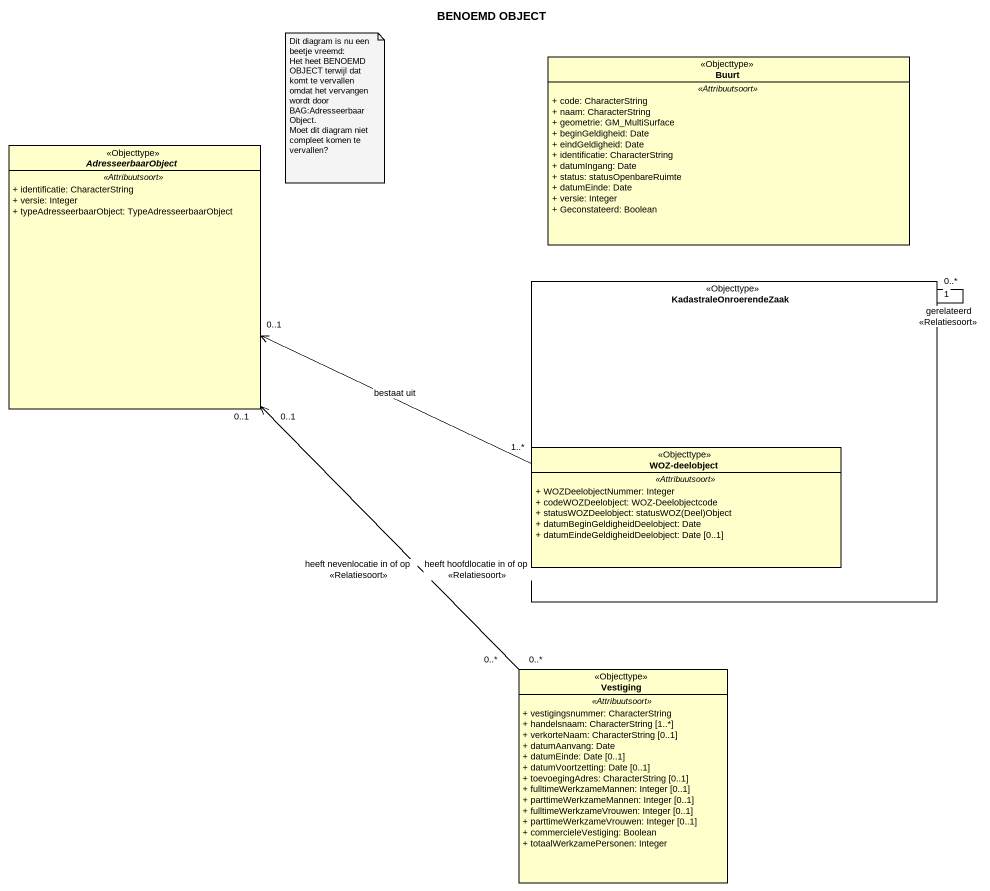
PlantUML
@startuml
title BENOEMD OBJECT
hide circle
hide empty members
skinparam classAttributeIconSize 0
class Buurt <<Objecttype>> {
  .. <<Attribuutsoort>> ..
  + code: CharacterString
  + naam: CharacterString
  + geometrie: GM_MultiSurface
  + beginGeldigheid: Date
  + eindGeldigheid: Date
  + identificatie: CharacterString
  + datumIngang: Date
  + status: statusOpenbareRuimte
  + datumEinde: Date
  + versie: Integer
  + Geconstateerd: Boolean
}
abstract class AdresseerbaarObject <<Objecttype>> {
  .. <<Attribuutsoort>> ..
  + identificatie: CharacterString
  + versie: Integer
  + typeAdresseerbaarObject: TypeAdresseerbaarObject
}
rectangle KadastraleOnroerendeZaak <<Objecttype>> {
  class "WOZ-deelobject" as WOZ_deelobject <<Objecttype>> {
    .. <<Attribuutsoort>> ..
    + WOZDeelobjectNummer: Integer
    + codeWOZDeelobject: WOZ-Deelobjectcode
    {field} + statusWOZDeelobject: statusWOZ(Deel)Object
    + datumBeginGeldigheidDeelobject: Date
    + datumEindeGeldigheidDeelobject: Date [0..1]
  }
}
class Vestiging <<Objecttype>> {
  .. <<Attribuutsoort>> ..
  + vestigingsnummer: CharacterString
  + handelsnaam: CharacterString [1..*]
  + verkorteNaam: CharacterString [0..1]
  + datumAanvang: Date
  + datumEinde: Date [0..1]
  + datumVoortzetting: Date [0..1]
  + toevoegingAdres: CharacterString [0..1]
  + fulltimeWerkzameMannen: Integer [0..1]
  + parttimeWerkzameMannen: Integer [0..1]
  + fulltimeWerkzameVrouwen: Integer [0..1]
  + parttimeWerkzameVrouwen: Integer [0..1]
  + commercieleVestiging: Boolean
  + totaalWerkzamePersonen: Integer
}
KadastraleOnroerendeZaak "1" -- "0..*" KadastraleOnroerendeZaak : gerelateerd\n<<Relatiesoort>>
WOZ_deelobject "1..*" -left-> "0..1" AdresseerbaarObject : bestaat uit
Vestiging "0..*" -up-> "0..1" AdresseerbaarObject : heeft hoofdlocatie in of op\n<<Relatiesoort>>
Vestiging "0..*" -up-> "0..1" AdresseerbaarObject : heeft nevenlocatie in of op\n<<Relatiesoort>>
note as N1
  Dit diagram is nu een beetje vreemd:
  Het heet BENOEMD OBJECT terwijl dat komt te vervallen omdat het vervangen wordt door BAG:AdresseerbaarObject.
  Moet dit diagram niet compleet komen te vervallen?
end note
@enduml
